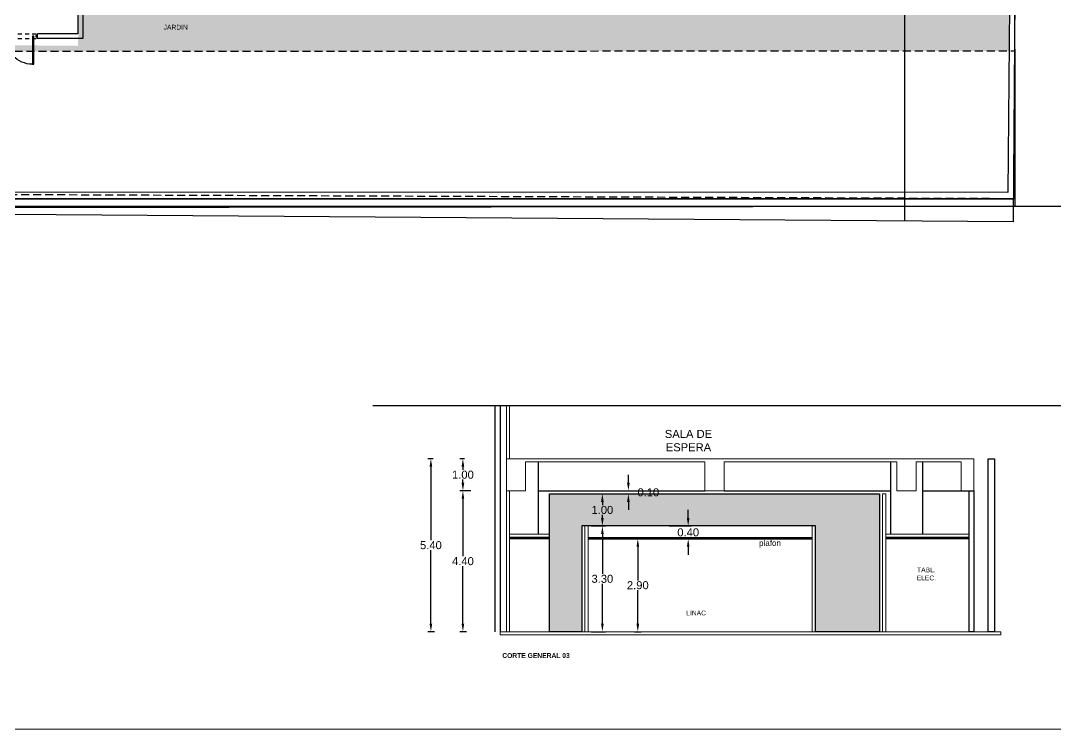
# Model space of a CAD drawing. Header units: metres. Extents: x -22 to 564, y 0 to 143.
# Drawn here: x 19.43 to 51.75, y 10.16 to 32.28 of the extents above; entities that cross this region are included whole.
import ezdxf
from ezdxf.xclip import XClip

# ---------------------------------------------------------------- set-up
doc = ezdxf.new("R2010")
doc.units = ezdxf.units.M
doc.header["$XCLIPFRAME"] = 2
for name, pattern in [('XREF  PB CONJ$0$CENTER', [50.800000000000004, 31.75, -6.35, 6.35, -6.35]), ('XREF  PB CONJ$0$DASHED2', [0.375, 0.25, -0.125]), ('XREF  PB CONJ$0$EJES630', [6.300000000000001, 5.5, -0.4, 0, -0.4]), ('XREF  PB CONJ$0$HIDDE150', [0.24, 0.15, -0.09]), ('XREF PB NEURO-ONCOLOGIA$0$CONJUNTO TLAHUAC$0$HIDDEN2', [0.1875, 0.125, -0.0625])]:
    doc.linetypes.add(name, pattern=pattern)
for name, color, linetype, lineweight in [('00_1-200 TEXT', 7, 'Continuous', 9), ('ESTRUCTURA', 5, 'Continuous', 13), ('MUROS DE TABLAROCA', 150, 'Continuous', 13), ('XREF  PB CONJ$0$EJES', 11, 'XREF  PB CONJ$0$EJES630', 0), ('XREF PIE 1.100$0$G-ANNO-TTLB', 7, 'Continuous', 9)]:
    doc.layers.add(name, color=color, linetype=linetype, lineweight=lineweight)
for name, color, linetype in [('COLUMNAS', 6, 'Continuous'), ('COTAS EJES', 8, 'Continuous'), ('COTAS PAÑOS', 8, 'Continuous'), ('MURO DE CONCRETO', 122, 'Continuous'), ('MUROS', 3, 'Continuous'), ('NOVIDESA', 11, 'Continuous'), ('PLAFON', 40, 'Continuous'), ('TEXTO', 7, 'Continuous'), ('XREF  PB CONJ$0$BARDA', 52, 'Continuous'), ('XREF  PB CONJ$0$CANCELES', 1, 'Continuous'), ('XREF  PB CONJ$0$PARQUE', 251, 'Continuous'), ('XREF  PB CONJ$0$POLIGONAL', 22, 'XREF  PB CONJ$0$HIDDE150'), ('XREF  PB CONJ$0$REFERENCIA COLUMNAS NEURO', 7, 'Continuous'), ('XREF  PB CONJ$0$TUNEL PERIMETRO', 52, 'XREF  PB CONJ$0$DASHED2'), ('XREF PB NEURO-ONCOLOGIA$0$CANCELES', 1, 'Continuous'), ('XREF PB NEURO-ONCOLOGIA$0$MUROS', 3, 'Continuous'), ('XREF PB NEURO-ONCOLOGIA$0$PROYECCIÓN', 8, 'XREF PB NEURO-ONCOLOGIA$0$CONJUNTO TLAHUAC$0$HIDDEN2')]:
    doc.layers.add(name, color=color, linetype=linetype)
doc.styles.add('100 LOCALES 25', font='arial.ttf', dxfattribs={"height": 0.25})
doc.styles.add('100 SERVICIOS 40', font='arialbd.ttf', dxfattribs={"height": 0.4})
doc.styles.add('COTAS', font='arial.ttf')
doc.dimstyles.new('100 FLECHAS', dxfattribs={"dimtxt": 0.25, "dimasz": 0.25, "dimexe": 0.1, "dimexo": 0.1, "dimgap": 0.025, "dimtad": 0, "dimtih": 1, "dimtoh": 1, "dimzin": 1, "dimdsep": 46, "dimtxsty": 'COTAS', "dimcen": 0.1, "dimclrd": 256, "dimclre": 256, "dimclrt": 7, "dimadec": 0, "dimazin": 1, "dimtfac": 1, "dimtofl": 0, "dimtmove": 2, "dimatfit": 3, "dimfxl": 1, "dimtolj": 1, "dimtzin": 1, "dimlwd": -1, "dimlwe": -1, "dimarcsym": 0})

# ---------------------------------------------------------------- blocks, each defined once
blk = doc.blocks.new('XREF PIE 1.100$0$ZUM-TB-XX-PP_PIE DE PLANO - ZUM_TB_PP_XX__PIE DE PLANO 90x60cm-1443826-PLANTA BAJA GENERAL')
at = {"layer": 'XREF PIE 1.100$0$G-ANNO-TTLB', "lineweight": 20}
blk.add_line((0.3017999999999985, 0.00500000000000589), (-0.4631999999999999, 0.005000000000007099), dxfattribs=at)
blk = doc.blocks.new('XREF PB NEURO-ONCOLOGIA$0$XREF PB NEURO-ONCOLOGIA$0$P90')
blk.add_lwpolyline([(-0.8249999999999993, -0.8750000000000142), (-0.8749999999999996, -0.875), (-0.8749999999999996, 0), (-0.8249999999999993, 0), (-0.8249999999999953, -0.8750000000000142, 0.4326351774788501), (0, 0, 0.4326351774788501)], format="xyb")
blk = doc.blocks.new('XREF PB NEURO-ONCOLOGIA')
at = {"layer": 'XREF PB NEURO-ONCOLOGIA$0$CANCELES', "elevation": -1.900807370775958e-07}
for points in [[(-1.648340718912195, 25.5961668971002), (-1.698340718912206, 25.5961668971002), (-1.698340718912206, 25.54616689710022), (-1.648340718912195, 25.54616689710022)], [(-1.648340718912195, 25.59616689710036), (-1.698340718912206, 25.59616689710036), (-1.698340718912206, 25.54616689710038), (-1.648340718912195, 25.54616689710038)]]:
    blk.add_lwpolyline(points, close=True, dxfattribs=at)
at = {"layer": 'XREF PB NEURO-ONCOLOGIA$0$MUROS'}
for p, q in [((-1.74834071890642, 24.12616725792353), (-1.74834071890642, 25.54616689710038)), ((-1.74834071890642, 25.54616689710036), (-1.598340718906414, 25.54616689710038)), ((-1.598340718906414, 24.27616725792353), (-1.598340718906414, 25.54616689710036)), ((0.05166891225907477, 24.27616725792352), (-1.598340718906414, 24.27616725792353)), ((0.05166891225907477, 24.12616725792353), (-1.74834071890642, 24.12616725792353))]:
    blk.add_line(p, q, dxfattribs=at)
at = {"layer": 'XREF PB NEURO-ONCOLOGIA$0$PROYECCIÓN'}
for p, q in [((-1.74834071890642, 31.10616689709991, -1.51524300791255e-07), (-1.74834071890642, 25.54616689710022, -1.51524300791255e-07)), ((-1.598340718906414, 31.10616689709991, -1.900807370775958e-07), (-1.598340718906414, 25.54616689710022, -1.900807370775958e-07))]:
    blk.add_line(p, q, dxfattribs=at)
at = {"layer": 'XREF PB NEURO-ONCOLOGIA$0$CANCELES', "xscale": -1, "rotation": 270}
blk.add_blockref('XREF PB NEURO-ONCOLOGIA$0$XREF PB NEURO-ONCOLOGIA$0$P90', (-1.673340718906402, 26.52616689709977, -1.515243007912547e-07), dxfattribs=at)
blk = doc.blocks.new('XREF  PB CONJ$0$A$C7782c7fa')
blk.add_lwpolyline([(9.754256044630893, 6.741128195775673), (-5.820766091346741e-11, 0), (-59.72061957040569, 84.86234073713422)])
at = {"extrusion": (-0.0007039723777094062, -0.0004954101688450598, 0.9999996294957594)}
blk.add_lwpolyline([(22.0790167433731, 19.72843451422463), (-6.035021823101011, -0.05639777982451449)], dxfattribs=at)
blk = doc.blocks.new('XREF  PB CONJ')
at = {"layer": 'XREF  PB CONJ$0$PARQUE', "true_color": 0x136734}
h = blk.add_hatch(dxfattribs=at)
h.set_pattern_fill('CROSS', color=116, scale=0.02, angle=90)
h.set_pattern_definition([(90, (3.47269850919929e-06, -1.134495164478722e-09), (-0.127, 0.127), [0.0635, -0.1905]), (180, (0.03175347269849738, 0.03174999886550722), (-0.127, -0.127), [0.0635, -0.1905])])
edge = h.paths.add_edge_path()
edge.add_line((3.588273884761195, 104.6056329675487), (1.693567348087377, 104.368414600203))
edge.add_line((1.693567348087377, 104.368414600203), (2.478413261416573, 17.6083114474842))
edge.add_line((2.478413261416573, 17.6083114474842), (97.73099784695039, 17.93364224989173))
edge.add_arc((97.72473773924645, 19.23699778405991), 1.303370567948849, 270.2751935164262, 363.1005824932409)
edge.add_line((99.02620032972227, 19.30749574847924), (96.47620657157161, 19.30775949090481))
edge.add_line((96.47620657157161, 19.30775949090481), (96.6019833345069, 20.22399055472704))
edge.add_line((96.6019833345069, 20.22399055472704), (62.41283278945434, 20.22399055472704))
edge.add_arc((58.63294357442533, 24.65353201144387), 5.823091961721518, 229.5246648947452, 310.4753351052547, ccw=False)
edge.add_line((54.85305435939631, 20.22399055472704), (26.25265249313152, 20.21884310181645))
edge.add_line((26.25265249313152, 20.21884310181645), (4.283676938971102, 20.0304150349891))
edge.add_line((4.283676938971102, 20.0304150349891), (4.055006226456849, 46.69129838843256))
edge.add_line((4.055006226456849, 46.69129838843256), (2.38805395115935, 46.69120345470009))
edge.add_line((2.38805395115935, 46.69120345470009), (2.388055523748065, 54.80329825617565))
edge.add_line((2.388055523748065, 54.80329825617565), (3.985428701204579, 54.80339225640635))
edge.add_line((3.985428701204579, 54.80339225640635), (3.746434588130871, 82.6678883292065))
edge.add_line((3.746434588130871, 82.6678883292065), (3.618468547986073, 95.25564107650885))
edge.add_line((3.618468547986073, 95.25564107650885), (3.588273884761195, 104.6056329675487))
at = {"color": 6, "lineweight": 5}
blk.add_line((-2.134178678331487, 17.40801712775834), (-3.024177020759808, 121.1735659876683, 0.03751450956536941), dxfattribs=at)
at = {"layer": 'XREF  PB CONJ$0$BARDA'}
for points in [[(99.02619685702375, 19.30749574961374), (99.02619685702375, 19.2336333986224, -0.4131330800136149), (97.73099437425182, 17.93364225102622), (9.722490205190983, 17.60885364323545), (-1.935886362793116, 17.60798105142138), (-2.822460450448439, 120.9742875104446), (10.08189628621598, 120.9933191570285)], [(-2.134345569831908, 17.40796619683081), (9.72286673088491, 17.40885367085697), (97.73173245382537, 17.73364361293457, 0.4131330800136152), (99.22619685702375, 19.23363339862247), (99.22619685702375, 19.30749574961374)], [(-2.134342097133398, 17.40796619569632), (9.722870203583412, 17.40885366972248), (97.73173592652388, 17.73364361180008, 0.4131330800136152), (99.2262003297222, 19.23363339748798), (99.2262003297222, 19.30749574847924)]]:
    blk.add_lwpolyline(points, format="xyb", dxfattribs=at)
at = {"layer": 'XREF  PB CONJ$0$CANCELES', "linetype": 'ByBlock'}
blk.add_line((-3.024177020759808, 121.1735659876683), (-2.134178678331487, 17.40801712775834), dxfattribs=at)
at = {"layer": 'XREF  PB CONJ$0$EJES', "linetype": 'XREF  PB CONJ$0$CENTER', "ltscale": 0.1}
blk.add_line((-3.024344336786773, 121.1735645525968, 0.03751450956536941), (-2.134345994358452, 17.4080156926868), dxfattribs=at)
at = {"layer": 'XREF  PB CONJ$0$POLIGONAL'}
blk.add_lwpolyline([(190.8206162398359, 18.08799273814834), (141.8102568218899, 17.89631201635447), (9.72286673088491, 17.4088536742383), (-2.134178678331487, 17.40801712775834), (-3.024180659488422, 121.1739902296625), (143.1257747374799, 121.389535522378), (183.0167166979261, 121.3662833134091), (192.16982407213, 121.3659470490912), (192.1698240721371, 18.09326952318352), (192.0206070624962, 18.09268593178669)], close=True, dxfattribs=at)
at = {"layer": 'XREF  PB CONJ$0$TUNEL PERIMETRO'}
blk.add_lwpolyline([(1.59306552311962, 114.7540644360656), (1.978440786526573, 74.93018519375359), (2.480157698995824, 17.40831157609509), (-2.134178678331487, 17.40801712775834), (-2.39926781002773, 74.8324895226515), (-2.96814579045068, 114.6408444205029)], close=True, dxfattribs=at)
at = {"layer": 'XREF  PB CONJ$0$REFERENCIA COLUMNAS NEURO', "color": 1, "lineweight": 5, "rotation": 325.356105481422}
blk.add_blockref('XREF  PB CONJ$0$A$C7782c7fa', (-2.134345569784017, 17.40796619679772), dxfattribs=at)
blk = doc.blocks.new('*D39')
at = {"layer": 'COTAS PAÑOS', "transparency": 16777216}
for p, q in [((33.29391945099307, 18.60905840448716), (33.14873428537886, 18.60905840448716)), ((33.24873428537886, 18.35905840448716), (33.24873428537886, 18.26170165141756)), ((33.24873428537886, 17.85905840448711), (33.24873428537886, 17.95641515755671)), ((33.49873428537743, 17.60905840448711), (33.14873428537886, 17.60905840448711))]:
    blk.add_line(p, q, dxfattribs=at)
for points in [[(33.20706761871219, 18.35905840448716), (33.29040095204552, 18.35905840448716), (33.24873428537886, 18.60905840448716)], [(33.20706761871219, 17.85905840448711), (33.29040095204552, 17.85905840448711), (33.24873428537886, 17.60905840448711)]]:
    blk.add_solid(points, dxfattribs=at)
at = {"layer": 'COTAS PAÑOS', "color": 7, "transparency": 16777216, "insert": (33.24873428537886, 18.10905840448712), "char_height": 0.25, "attachment_point": 5, "style": 'COTAS'}
blk.add_mtext('\\A1;1.00', dxfattribs=at)
blk = doc.blocks.new('*D40')
at = {"layer": 'COTAS PAÑOS', "transparency": 16777216}
for p, q in [((33.49873428537743, 17.60905840448711), (33.14873428537931, 17.60905840448711)), ((33.24873428537931, 17.35905840448711), (33.24873428537931, 15.56170165141753)), ((33.24873428537931, 13.4590584044871), (33.24873428537931, 15.25641515755668)), ((33.35706761871055, 13.2090584044871), (33.14873428537931, 13.2090584044871))]:
    blk.add_line(p, q, dxfattribs=at)
for points in [[(33.20706761871264, 17.35905840448711), (33.29040095204597, 17.35905840448711), (33.24873428537931, 17.60905840448711)], [(33.20706761871265, 13.4590584044871), (33.29040095204598, 13.4590584044871), (33.24873428537931, 13.2090584044871)]]:
    blk.add_solid(points, dxfattribs=at)
at = {"layer": 'COTAS PAÑOS', "color": 7, "transparency": 16777216, "insert": (33.24873428537931, 15.40905840448709), "char_height": 0.25, "attachment_point": 5, "style": 'COTAS'}
blk.add_mtext('\\A1;4.40', dxfattribs=at)
blk = doc.blocks.new('*D41')
at = {"layer": 'COTAS PAÑOS', "transparency": 16777216}
for p, q in [((32.31932998394442, 18.60905840448716), (32.14873428537942, 18.60905840448716)), ((32.24873428537942, 18.35905840448716), (32.24873428537942, 16.06170165141756)), ((32.24873428537943, 13.4590584044871), (32.24873428537943, 15.75641515755671)), ((32.35706761871055, 13.2090584044871), (32.14873428537943, 13.2090584044871))]:
    blk.add_line(p, q, dxfattribs=at)
for points in [[(32.20706761871276, 18.35905840448716), (32.29040095204608, 18.35905840448716), (32.24873428537942, 18.60905840448716)], [(32.20706761871276, 13.4590584044871), (32.29040095204609, 13.4590584044871), (32.24873428537943, 13.2090584044871)]]:
    blk.add_solid(points, dxfattribs=at)
at = {"layer": 'COTAS PAÑOS', "color": 7, "transparency": 16777216, "insert": (32.24873428537942, 15.90905840448712), "char_height": 0.25, "attachment_point": 5, "style": 'COTAS'}
blk.add_mtext('\\A1;5.40', dxfattribs=at)
blk = doc.blocks.new('*D44')
at = {"layer": 'COTAS PAÑOS', "transparency": 16777216}
for p, q in [((37.25873424801932, 16.50905840448713), (37.70526650942013, 16.50905840448713)), ((37.60526650942013, 16.25905840448713), (37.60526650942014, 15.01178691744755)), ((37.60526650942014, 13.4590584044871), (37.60526650942014, 14.70632989152668)), ((37.25873424801932, 13.2090584044871), (37.70526650942014, 13.2090584044871))]:
    blk.add_line(p, q, dxfattribs=at)
for points in [[(37.56359984275347, 16.25905840448713), (37.6469331760868, 16.25905840448713), (37.60526650942013, 16.50905840448713)], [(37.56359984275348, 13.4590584044871), (37.6469331760868, 13.4590584044871), (37.60526650942014, 13.2090584044871)]]:
    blk.add_solid(points, dxfattribs=at)
at = {"layer": 'COTAS PAÑOS', "color": 7, "transparency": 16777216, "insert": (37.60526650942013, 14.8590584044871), "char_height": 0.25, "attachment_point": 5, "style": 'COTAS'}
blk.add_mtext('\\A1;3.30', dxfattribs=at)
blk = doc.blocks.new('*D45')
at = {"layer": 'COTAS PAÑOS', "transparency": 16777216}
for p, q in [((37.25873424801932, 17.50905840448711), (37.70526650942036, 17.50905840448711)), ((37.60526650942036, 17.25905840448711), (37.60526650942036, 17.16170165141754)), ((37.60526650942036, 16.75905840448711), (37.60526650942036, 16.85641515755669)), ((37.25873424801932, 16.50905840448711), (37.70526650942036, 16.50905840448711))]:
    blk.add_line(p, q, dxfattribs=at)
for points in [[(37.5635998427537, 17.25905840448711), (37.64693317608702, 17.25905840448711), (37.60526650942036, 17.50905840448711)], [(37.5635998427537, 16.75905840448711), (37.64693317608702, 16.75905840448711), (37.60526650942036, 16.50905840448711)]]:
    blk.add_solid(points, dxfattribs=at)
at = {"layer": 'COTAS PAÑOS', "color": 7, "transparency": 16777216, "insert": (37.60526650942036, 17.0090584044871), "char_height": 0.25, "attachment_point": 5, "style": 'COTAS'}
blk.add_mtext('\\A1;1.00', dxfattribs=at)
blk = doc.blocks.new('*D42')
at = {"layer": 'COTAS PAÑOS', "transparency": 16777216}
for p, q in [((38.60862690647297, 16.10905840448711), (38.81236603353849, 16.10905840448711)), ((38.71236603353849, 15.85905840448711), (38.71236603353849, 14.81170165141753)), ((38.71236603353849, 13.4590584044871), (38.71236603353849, 14.50641515755668)), ((38.60862690647297, 13.2090584044871), (38.8123660335385, 13.2090584044871))]:
    blk.add_line(p, q, dxfattribs=at)
for points in [[(38.67069936687183, 15.85905840448711), (38.75403270020516, 15.85905840448711), (38.71236603353849, 16.10905840448711)], [(38.67069936687183, 13.4590584044871), (38.75403270020516, 13.4590584044871), (38.71236603353849, 13.2090584044871)]]:
    blk.add_solid(points, dxfattribs=at)
at = {"layer": 'COTAS PAÑOS', "color": 7, "transparency": 16777216, "insert": (38.71236603353849, 14.65905840448709), "char_height": 0.25, "attachment_point": 5, "style": 'COTAS'}
blk.add_mtext('\\A1;2.90', dxfattribs=at)
blk = doc.blocks.new('*D43')
at = {"layer": 'COTAS PAÑOS', "transparency": 16777216}
for p, q in [((40.28626908675845, 16.75905840448712), (40.28626908675845, 17.00905840448712)), ((39.69320456395678, 16.50905840448711), (40.38626908675845, 16.50905840448712)), ((39.69320456395678, 16.10905840448711), (40.38626908675845, 16.10905840448711)), ((40.28626908675846, 15.85905840448711), (40.28626908675846, 15.60905840448711))]:
    blk.add_line(p, q, dxfattribs=at)
for points in [[(40.24460242009179, 16.75905840448712), (40.32793575342512, 16.75905840448712), (40.28626908675845, 16.50905840448712)], [(40.24460242009179, 15.85905840448711), (40.32793575342512, 15.85905840448711), (40.28626908675845, 16.10905840448711)]]:
    blk.add_solid(points, dxfattribs=at)
at = {"layer": 'COTAS PAÑOS', "color": 7, "transparency": 16777216, "insert": (40.28626908675845, 16.3090584044871), "char_height": 0.25, "attachment_point": 5, "style": 'COTAS'}
blk.add_mtext('\\A1;0.40', dxfattribs=at)
blk = doc.blocks.new('*D46')
at = {"layer": 'COTAS PAÑOS', "transparency": 16777216}
for p, q in [((38.41836586616388, 17.8590584044866), (38.41836586616388, 18.1090584044866)), ((35.70873405413044, 17.6090584044866), (38.51836586616388, 17.6090584044866)), ((36.05873387378119, 17.50905840448711), (38.51836586616388, 17.50905840448711)), ((38.41836586616388, 17.25905840448711), (38.41836586616388, 17.00905840448711))]:
    blk.add_line(p, q, dxfattribs=at)
for points in [[(38.37669919949722, 17.8590584044866), (38.46003253283055, 17.8590584044866), (38.41836586616388, 17.6090584044866)], [(38.37669919949722, 17.25905840448711), (38.46003253283055, 17.25905840448711), (38.41836586616388, 17.50905840448711)]]:
    blk.add_solid(points, dxfattribs=at)
at = {"layer": 'COTAS PAÑOS', "color": 7, "transparency": 16777216, "insert": (39.04143885388557, 17.55905840448684), "char_height": 0.25, "attachment_point": 5, "style": 'COTAS'}
blk.add_mtext('\\A1;0.10', dxfattribs=at)

msp = doc.modelspace()

# ---------------------------------------------------------------- block references
at = {"layer": 'XREF PIE 1.100$0$G-ANNO-TTLB', "xscale": 100.0000000000004, "yscale": 100.0000000000004, "zscale": 100.0000000000004}
msp.add_blockref('XREF PIE 1.100$0$ZUM-TB-XX-PP_PIE DE PLANO - ZUM_TB_PP_XX__PIE DE PLANO 90x60cm-1443826-PLANTA BAJA GENERAL', (24.35243673540815, 9.661917812063592), dxfattribs=at)

# ---------------------------------------------------------------- next in the draw order: linework, layer by layer
at = {"layer": 'MUROS'}
for points, elevation in [([(49.65873414793521, 18.6090584044864), (49.85873414792115, 18.6090584044864), (49.85873414792115, 13.20905840448711), (49.65873414793521, 13.20905840448711)], -7.614817368186115e-08), ([(49.05873414793052, 17.60905840448658), (49.20873414793141, 17.60905840448658), (49.20873414793141, 13.20905840448711), (49.05873414793052, 13.20905840448711)], -9.105549641101839e-08)]:
    msp.add_lwpolyline(points, close=True, dxfattribs=dict(at, elevation=elevation))

# ---------------------------------------------------------------- next in the draw order: block references
at = {"rotation": 90}
msp.add_blockref('XREF PB NEURO-ONCOLOGIA', (45.50103430479959, 33.47338030589329), dxfattribs=at)

# ---------------------------------------------------------------- next in the draw order: hatches: boundary and pattern name
at = {"layer": 'MURO DE CONCRETO'}
h = msp.add_hatch(dxfattribs=at)
h.set_pattern_fill('AR-CONC', color=8, scale=0.0018)
h.set_pattern_definition([(49.99999999999999, (-337.2956976149143, -121.1045927427636), (0.3279324041928072, -0.02869035397002555), [0.03429, -0.37719]), (355, (-337.2956976149143, -121.1045927427636), (-0.06343815856494481, 0.3439023214302632), [0.027432, -0.301753051506]), (100.4514447, (-337.2683700023142, -121.1069835990636), (0.2644942447626359, 0.3152119534419512), [0.02914201583999999, -0.3205624402799999]), (46.18420000000001, (-337.2956976149143, -121.0131527427636), (0.4879422736058338, -0.07567619027890886), [0.05143499999999999, -0.565785]), (96.63555760999992, (-337.2550357949142, -121.0194590427636), (0.4273274412927054, 0.4453670242758987), [0.043713041652, -0.480844094688]), (351.1841511700001, (-337.2956976149143, -121.0131527427636), (0.4273274413169587, 0.4453670242539587), [0.041147940726, -0.452627517456]), (21, (-337.2499776149142, -121.0360127427636), (0.2729059042844384, -0.1840773567367577), [0.03429, -0.37719]), (326.0000000000001, (-337.2499776149142, -121.0360127427636), (0.1112436510257647, 0.3315383390201747), [0.027432, -0.301752]), (71.45144499999999, (-337.2272354562342, -121.0513525225836), (0.384149554701689, 0.1474609839946294), [0.02914201584, -0.32056188768]), (37.50000000000001, (-337.2956976149143, -121.1045927427636), (0.00555948585106527, 0.1521990699716756), [0, -0.2980944, 0, -0.306324, 0, -0.302895]), (7.499999999999999, (-337.2956976149143, -121.1045927427636), (0.1202753925185503, 0.1803250346726151), [0, -0.1746504, 0, -0.2912364, 0, -0.115443]), (327.5, (-337.3976532149143, -121.1045927427636), (0.2440630713003685, -0.0103117391868122), [0, -0.1143, 0, -0.356616, 0, -0.473202]), (317.5, (-337.4433732149142, -121.1045927427636), (0.2666325264948325, 0.04576768385999945), [0, -0.14859, 0, -0.2368296, 0, -0.336042])])
h.paths.add_polyline_path([(35.95873387378117, 13.20905840448711), (35.95873387378117, 17.50905840448712), (46.25873387373474, 17.50905840448712), (46.25873387373474, 13.20905840448711), (44.25873391023049, 13.20905840448711), (44.25873391023049, 16.50905840448712), (36.95873424772117, 16.50905840448712), (36.95873424772117, 13.20905840448711)])

# ---------------------------------------------------------------- next in the draw order: linework, layer by layer
at = {"layer": 'COLUMNAS', "color": 6}
for p, q in [((35.60873405413042, 16.24905840448665), (35.60873405413042, 18.50905834228195, 1.012481979682769e-06)), ((46.60873387373476, 18.50905840448661, 1.012481979682768e-06), (46.60873387373476, 16.24905840448673, 2.272868228914009e-07)), ((47.60873387373476, 18.50905840448661, 1.012481979682768e-06), (47.60873387373465, 16.2490584044867, 2.272868228913956e-07))]:
    msp.add_line(p, q, dxfattribs=at)
at = {"layer": 'COTAS EJES'}
msp.add_line((30.43327053975315, 20.26805917095353), (52.30616840065306, 20.26805917095353), dxfattribs=at)
at = {"layer": 'COTAS PAÑOS', "color": 8}
for p, q in [((35.60873405413042, 17.60905840448661, 1.012481979682768e-06), (40.80852727662023, 17.60905840448661, 9.481100105419179e-07)), ((41.40852727662025, 17.60905840448658, 9.481100105419179e-07), (46.60873387373476, 17.60905840448655, 1.012481979682768e-06)), ((47.60873387373465, 17.60905840448655, 1.012481979682768e-06), (49.05873414792279, 17.60905840448655, 1.012481979682768e-06))]:
    msp.add_line(p, q, dxfattribs=at)
at = {"layer": 'ESTRUCTURA', "elevation": 9.481100105419179e-07}
msp.add_lwpolyline([(34.60873405413042, 17.60905840448658), (35.20873405413033, 17.60905840448658), (35.20854086303768, 18.50905834228195), (40.80852727662023, 18.50905834228195), (40.80852727662023, 17.60905840448658), (41.40852727662025, 17.60905840448658), (41.40872760787488, 18.50904335276965), (46.8087338737347, 18.50904335276999), (46.8087338737347, 17.60905840448658), (47.40873387373483, 17.60905840448658), (47.40873387373483, 18.50905840448661), (48.80873414792347, 18.50905840448661), (48.80873414792347, 17.60905840448658), (49.20873414792345, 17.60905840448658), (49.20873414792345, 18.6090584044864), (34.60873333248821, 18.60904335276962), (34.60873405413099, 17.60905840448658)], dxfattribs=at)
at = {"layer": 'ESTRUCTURA'}
msp.add_lwpolyline([(50.04908103465459, 13.20905840448711), (48.38859064782821, 13.20905840448711), (48.38859064782821, 13.20905840448711), (48.38859064782821, 13.20905840448711), (48.38859064782821, 13.20905840448711), (34.40873400458702, 13.20905840448711), (34.40873400458702, 13.10905840448712), (48.38859064782821, 13.10905840448712), (48.38859064782821, 13.10905840448712), (48.38859064782821, 13.10905840448712), (48.38859064782821, 13.10905840448712), (50.04908103465459, 13.10905840448712)], close=True, dxfattribs=at)
at = {"layer": 'MURO DE CONCRETO'}
msp.add_lwpolyline([(35.95873387378117, 13.20905840448711), (35.95873387378117, 17.50905840448712), (46.25873387373474, 17.50905840448712), (46.25873387373474, 13.20905840448711), (44.25873391023049, 13.20905840448711), (44.25873391023049, 16.50905840448712), (36.95873424772117, 16.50905840448712), (36.95873424772117, 13.20905840448711), (35.95873387378117, 13.20905840448711)], dxfattribs=at)
at = {"layer": 'MUROS DE TABLAROCA', "color": 8}
for p, q in [((35.95873387378117, 16.24905840448665), (34.70873405413147, 16.2490584044867)), ((49.05873414792279, 16.24905840448662, 2.272868228914009e-07), (46.45873387373479, 16.24905840448673, 2.272868228914009e-07))]:
    msp.add_line(p, q, dxfattribs=at)
at = {"layer": 'MUROS DE TABLAROCA', "elevation": -5.189448715005258e-07}
msp.add_lwpolyline([(34.70873359972643, 20.26805917095353), (34.7087333324888, 18.60904335276962), (34.60873333248821, 18.60904335276962), (34.60873359972587, 20.26805917095353)], dxfattribs=at)
at = {"layer": 'MUROS DE TABLAROCA'}
for points, elevation in [([(34.60873405413099, 17.60905840448658), (34.70873405413147, 17.60905840448658), (34.70873405413147, 13.20905840448711), (34.60873405413099, 13.20905840448711)], -2.272864511798353e-07), ([(46.35873387373476, 17.50905840448712), (46.45873387373524, 17.50905840448712), (46.45873387373524, 13.20905840448711), (46.35873387373476, 13.20905840448711)], -2.272864511798308e-07)]:
    msp.add_lwpolyline(points, close=True, dxfattribs=dict(at, elevation=elevation))
for points in [[(37.05873424801882, 16.50905840448712), (37.1587342480193, 16.50905840448712), (37.1587342480193, 13.20905840448711), (37.05873424801882, 13.20905840448711)], [(44.15873405407581, 16.50905840448712), (44.25873391023049, 16.50905840448712), (44.25873391023049, 13.20905840448711), (44.15873405407581, 13.20905840448711)]]:
    msp.add_lwpolyline(points, close=True, dxfattribs=at)
at = {"layer": 'NOVIDESA'}
for p, q in [((34.24873429942969, 20.26805917095353, -2.651498558580803e-07), (34.24873400666058, 13.20905840448711, -2.39034811058985e-07)), ((34.40873429942965, 20.26805917095353, -2.651498558826302e-07), (34.40873400666067, 13.20905840448711, -2.390348110835349e-07))]:
    msp.add_line(p, q, dxfattribs=at)
at = {"layer": 'PLAFON', "color": 40}
for p, q in [((37.1587342480193, 16.1490584044869), (44.15873405407581, 16.1490584044869)), ((37.1587342480193, 16.11905840448693), (44.15873405407581, 16.11905840448693)), ((37.1587342480193, 16.10905840448711), (44.15873405407581, 16.10905840448711))]:
    msp.add_line(p, q, dxfattribs=at)
for points in [[(35.95873387378117, 16.14905840448691), (34.70873405413147, 16.14905840448691)], [(35.95873387378117, 16.11905840448694), (34.70873405413147, 16.11905840448694)], [(35.95873387378117, 16.10905840448712), (34.70873405413147, 16.10905840448712)]]:
    msp.add_lwpolyline(points, dxfattribs=at)
at = {"layer": 'PLAFON', "color": 40, "elevation": 2.272864511798399e-07}
for points in [[(49.05873414792279, 16.14905840448691), (46.45873387373479, 16.14905840448691)], [(49.05873414792279, 16.11905840448694), (46.45873387373479, 16.11905840448694)], [(49.05873414792279, 16.10905840448712), (46.45873387373479, 16.10905840448712)]]:
    msp.add_lwpolyline(points, dxfattribs=at)

# ---------------------------------------------------------------- next in the draw order: texts
at = {"layer": '00_1-200 TEXT', "color": 0, "attachment_point": 7, "style": '100 LOCALES 25'}
for s, insert, char_height, width in [('\\pxqc;SALA DE ESPERA', (39.53403655757847, 18.83799690903413, 7.851955285038398e-07), 0.25, 1.52265610190281), ('plafon', (42.4998623439069, 15.83252769733099, 7.851955285038398e-07), 0.18, 1.130041546467367)]:
    msp.add_mtext(s, dxfattribs=dict(at, insert=insert, char_height=char_height, width=width))
at = {"layer": 'TEXTO', "char_height": 0.15, "attachment_point": 1}
for s, insert, width, style in [('\\pxqc;JARDIN', (23.44049029937939, 32.1546484310869), 1.674895495112082, '100 LOCALES 25'), ('\\pxqc;TABL.\\PELEC.', (46.89018976370789, 15.21180094018288, 2.272864511850466e-07), 1.674895495112082, '100 LOCALES 25'), ('CORTE GENERAL 03', (34.47900219088024, 12.53902860681254, 2.272864511798399e-07), 5.890587561710447, '100 SERVICIOS 40')]:
    msp.add_mtext(s, dxfattribs=dict(at, insert=insert, width=width, style=style))
at = {"layer": 'TEXTO', "color": 0, "insert": (40.53291499452553, 13.86862336830373, 0.004164619063911271), "char_height": 0.15, "width": 3.081211506602458, "attachment_point": 2, "style": '100 LOCALES 25'}
msp.add_mtext('LINAC', dxfattribs=at)

# ---------------------------------------------------------------- next in the draw order: dimensions: what is measured, and where the dimension line sits
at = {"layer": 'COTAS PAÑOS'}
for base, p1, p2, picture, middle in [((32.24873428537943, 13.2090584044871, -2.638963788479945e-07), (32.41932998394441, 18.60905840448716, 7.48585600834774e-07), (32.45706761871054, 13.2090584044871, 6.437196914085749e-08), '*D41', (32.24873428537942, 15.90905840448712, -2.638963788479945e-07)), ((33.24873428537886, 17.60905840448711, 7.48585600834774e-07), (33.39391945099305, 18.60905840448716, 7.48585600834774e-07), (33.59873428537742, 17.6090584044871, 7.48585600834774e-07), '*D39', (33.24873428537886, 18.10905840448712, 7.48585600834774e-07)), ((33.24873428537931, 13.2090584044871, -2.638963788479945e-07), (33.59873428537742, 17.6090584044871, 7.48585600834774e-07), (33.45706761871054, 13.2090584044871, 6.437196914085749e-08), '*D40', (33.24873428537931, 15.40905840448709, -2.638963788479945e-07)), ((37.60526650942036, 17.50905840448711, 1.497171201669566e-06), (37.1587342480193, 16.50905840448711), (37.1587342480193, 17.50905840448711, 7.485856008347806e-07), '*D45', (37.60526650942036, 17.0090584044871, 1.497171201669566e-06)), ((40.28626908675845, 16.50905840448712, 7.485856008347853e-07), (39.59320456395676, 16.1090584044871), (39.59320456395676, 16.50905840448711, 7.485856008347806e-07), '*D43', (40.28626908675845, 16.3090584044871, 7.485856008347853e-07)), ((37.60526650942013, 16.50905840448713, 7.485856008347853e-07), (37.1587342480193, 13.2090584044871), (37.1587342480193, 16.50905840448712, 1.497171201669566e-06), '*D44', (37.60526650942013, 14.8590584044871, 7.485856008347853e-07)), ((38.71236603353849, 16.10905840448711, 7.485856008347853e-07), (38.50862690647295, 13.2090584044871), (38.50862690647295, 16.1090584044871), '*D42', (38.71236603353849, 14.65905840448709, 7.485856008347853e-07))]:
    dim = msp.add_linear_dim(base=base, p1=p1, p2=p2, angle=90, dimstyle='100 FLECHAS', dxfattribs=at)
    dim.commit()
    dim.dimension.update_dxf_attribs({"geometry": picture, "text_midpoint": middle})
at = {"layer": 'COTAS PAÑOS', "color": 1}
dim = msp.add_linear_dim(base=(38.41836586616388, 17.6090584044866, 7.485856008347853e-07), p1=(35.95873387378117, 17.50905840448711), p2=(35.60873405413042, 17.60905840448659, 1.012481979682768e-06), angle=90, dimstyle='100 FLECHAS', dxfattribs=at)
dim.commit()
dim.dimension.update_dxf_attribs({"geometry": '*D46', "text_midpoint": (39.04143885388557, 17.55905840448684, 7.485856008347853e-07)})

# ---------------------------------------------------------------- next in the draw order: block references
ref = msp.add_blockref('XREF  PB CONJ', (67.89759845613122, 28.71000047223473, -5.303350527645168e-07), dxfattribs=dict(rotation=89.50849308405942))
XClip(ref).set_block_clipping_path([(-2.936402334019082, 82.9334608568603), (21.125027070724016, 82.93346085686031), (21.125027070724016, 49.039758686304495), (26.62967078853572, 49.039758686304495), (26.628401842942417, 17.471242249806586), (-2.853178747606947, 17.434198970088005)])

# ---------------------------------------------------------------- next in the draw order: linework, layer by layer
at = {"elevation": 4.545729023718139e-07}
msp.add_lwpolyline([(50.46733361064775, 55.9728928330741), (18.89881717414984, 55.97416177866739), (18.89881717414984, 50.4695180608557), (-14.99488499640596, 50.4695180608557), (-14.99488499640596, 26.40808865611259), (50.50437689036633, 26.49131224252472)], close=True, dxfattribs=at)
at = {"layer": 'COTAS EJES'}
msp.add_line((-18.1604928261754, 26.49131224252471), (68.36526117626228, 26.49131224252471), dxfattribs=at)

doc.saveas('drawing.dxf')
